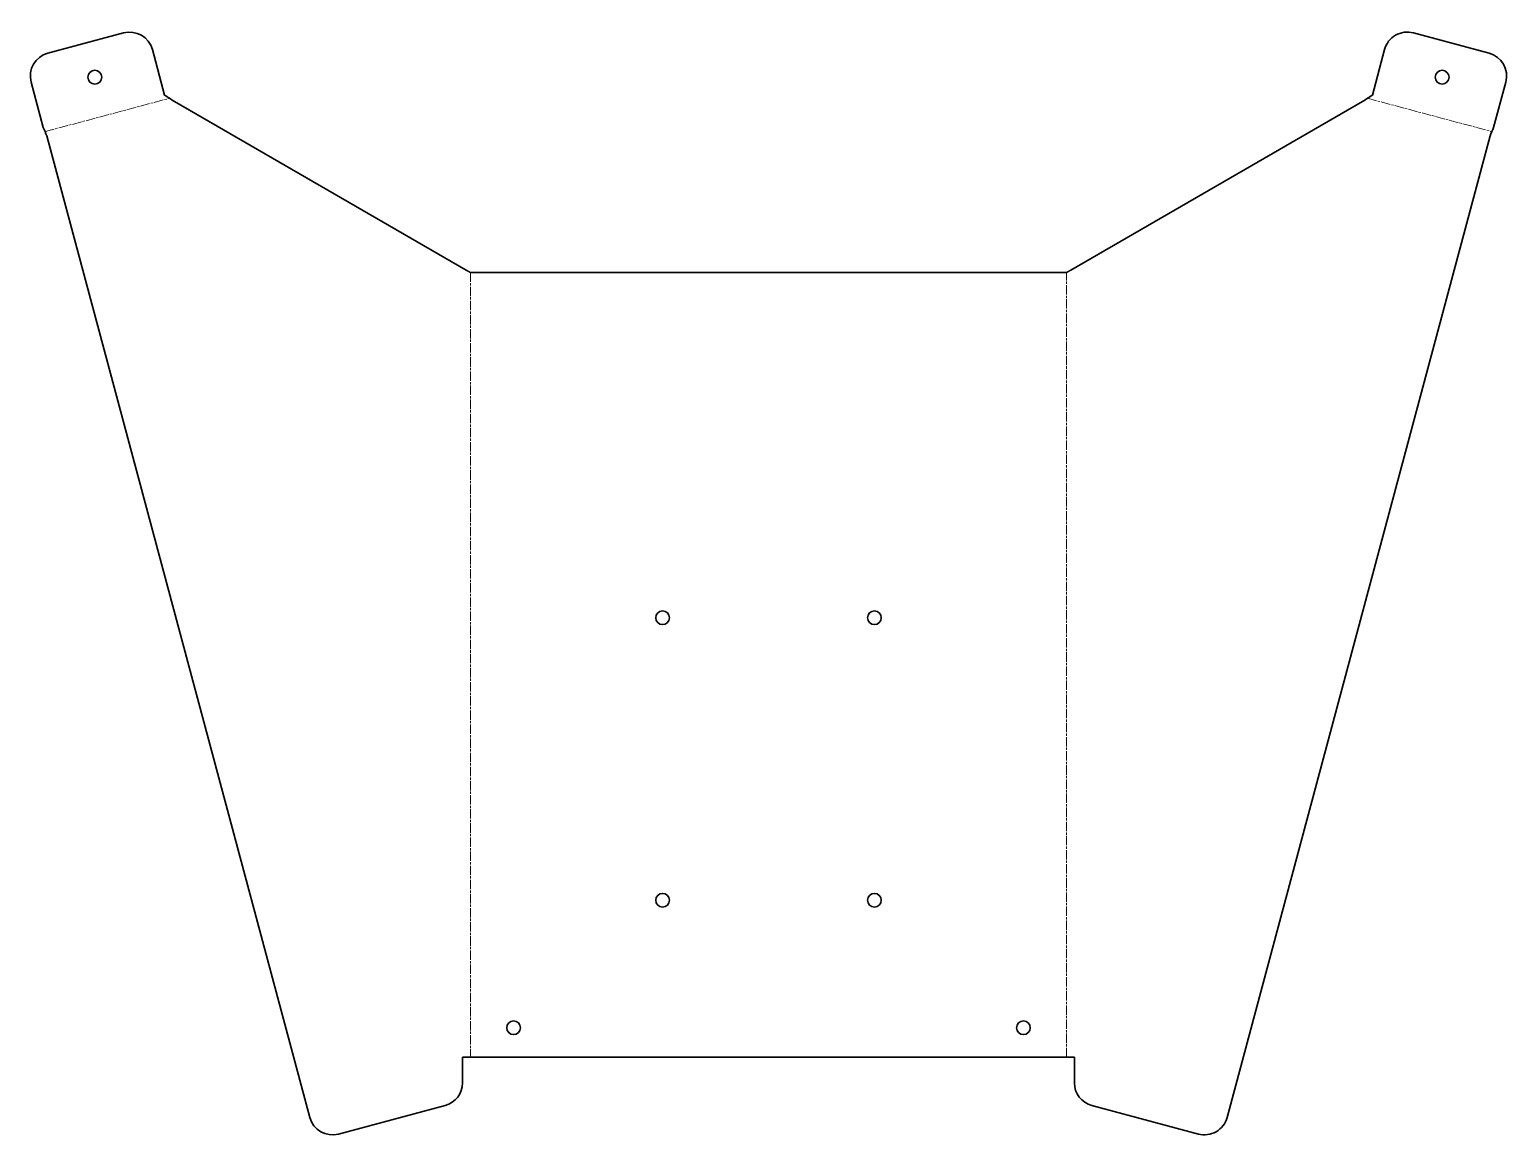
# Model space of a CAD drawing. Header units: inches. Extents: x 0 to 376, y -1 to 282.
import ezdxf

# ---------------------------------------------------------------- set-up
doc = ezdxf.new("R2010")
doc.units = ezdxf.units.IN
doc.header["$MEASUREMENT"] = 0
doc.linetypes.add('Chain', pattern=[13.68, 9.12, -1.14, 2.28, -1.14])
doc.layers.add('SIMUMAK Bend Centerline (ISO)', color=7, linetype='Chain', lineweight=9)
doc.layers.add('SIMUMAK Visible (ISO)', color=7, linetype='Continuous', lineweight=35)

# ---------------------------------------------------------------- blocks, each defined once
blk = doc.blocks.new('CD-INJOY-30-CCY01_Sheet_2_CD-INJOY-30-CCY01')
at = {"layer": 'SIMUMAK Bend Centerline (ISO)', "ltscale": 0.263158}
for p, q in [((-153.86, 100.05), (-122.14, 108.55)), ((183.36, 108.55), (215.08, 100.05)), ((-45.39, 64.13), (-45.39, -135.87)), ((106.61, -135.87), (106.61, 64.13))]:
    blk.add_line(p, q, dxfattribs=at)
at = {"layer": 'SIMUMAK Visible (ISO)'}
for p, q in [((-133.85, 125.21), (-153.17, 120.04)), ((214.39, 120.04), (195.08, 125.21)), ((-123.4, 109.38), (-126.51, 120.97)), ((184.62, 109.38), (187.73, 120.97)), ((-154.31, 101.1), (-157.41, 112.69)), ((215.53, 101.1), (218.64, 112.69)), ((-120.88, 107.71), (-46.52, 64.78)), ((107.74, 64.78), (182.1, 107.71)), ((-153.41, 99), (-86.36, -151.24)), ((147.58, -151.24), (214.63, 99)), ((106.61, 64.13), (-45.39, 64.13)), ((-47.39, -135.87), (108.61, -135.87)), ((-47.39, -142.4), (-47.39, -135.87)), ((108.61, -135.87), (108.61, -142.4)), ((-79.01, -155.48), (-51.84, -148.2)), ((113.06, -148.2), (140.23, -155.48))]:
    blk.add_line(p, q, dxfattribs=at)
for centre in [(-141.18, 113.93), (202.4, 113.93), (3.61, -23.87), (57.61, -23.87), (3.61, -95.87), (57.61, -95.87), (-34.39, -128.37), (95.61, -128.37)]:
    blk.add_circle(centre, 1.75, dxfattribs=at)
at = {"layer": 'SIMUMAK Visible (ISO)', "extrusion": (0, 0, -1)}
for centre, start, end in [((132.3, 119.42), 75, 165), ((-193.52, 119.42), 15, 105), ((151.62, 114.24), 345, 75), ((-212.84, 114.24), 105, 195), ((53.39, -142.4), 180, 255), ((-114.61, -142.4), 285, 360), ((80.56, -149.68), 255, 345), ((-141.78, -149.68), 195, 285)]:
    blk.add_arc(centre, 6, start, end, dxfattribs=at)
at = {"layer": 'SIMUMAK Visible (ISO)'}
for points in [[(-120.88, 107.71), (-121.72, 108.27), (-122.56, 108.82), (-123.4, 109.38)], [(182.1, 107.71), (182.94, 108.27), (183.78, 108.82), (184.62, 109.38)], [(-153.41, 99), (-153.71, 99.7), (-154.01, 100.4), (-154.31, 101.1)], [(214.63, 99), (214.93, 99.7), (215.23, 100.4), (215.53, 101.1)]]:
    blk.add_open_spline(points, degree=3, dxfattribs=at)
for points in [[(-45.39, 64.13), (-45.42, 64.14), (-45.44, 64.16), (-45.47, 64.17), (-45.5, 64.19), (-45.52, 64.2), (-45.55, 64.22), (-45.58, 64.23), (-45.6, 64.25), (-45.63, 64.27), (-45.66, 64.28), (-45.69, 64.3), (-45.71, 64.31), (-45.74, 64.33), (-45.77, 64.34), (-45.79, 64.36), (-45.82, 64.37), (-45.85, 64.39), (-45.87, 64.41), (-45.93, 64.44), (-45.98, 64.47), (-46.04, 64.5), (-46.06, 64.51), (-46.09, 64.53), (-46.12, 64.55), (-46.14, 64.56), (-46.17, 64.58), (-46.2, 64.59), (-46.22, 64.61), (-46.25, 64.62), (-46.28, 64.64), (-46.3, 64.65), (-46.33, 64.67), (-46.36, 64.69), (-46.39, 64.7), (-46.41, 64.72), (-46.44, 64.73), (-46.47, 64.75), (-46.49, 64.76), (-46.52, 64.78)], [(107.74, 64.78), (107.71, 64.76), (107.69, 64.75), (107.66, 64.73), (107.63, 64.72), (107.61, 64.7), (107.58, 64.69), (107.55, 64.67), (107.53, 64.65), (107.5, 64.64), (107.47, 64.62), (107.45, 64.61), (107.42, 64.59), (107.39, 64.58), (107.36, 64.56), (107.34, 64.55), (107.31, 64.53), (107.28, 64.51), (107.26, 64.5), (107.2, 64.47), (107.15, 64.44), (107.1, 64.41), (107.07, 64.39), (107.04, 64.37), (107.01, 64.36), (106.99, 64.34), (106.96, 64.33), (106.93, 64.31), (106.91, 64.3), (106.88, 64.28), (106.85, 64.27), (106.83, 64.25), (106.8, 64.23), (106.77, 64.22), (106.75, 64.2), (106.72, 64.19), (106.69, 64.17), (106.66, 64.16), (106.64, 64.14), (106.61, 64.13)]]:
    blk.add_open_spline(points, degree=3, knots=[0, 0, 0, 0, 0.0121659, 0.0121659, 0.0121659, 0.0243557, 0.0243557, 0.0243557, 0.0365596, 0.0365596, 0.0365596, 0.0487682, 0.0487682, 0.0487682, 0.0609722, 0.0609722, 0.0609722, 0.0731619, 0.0731619, 0.0731619, 0.0974937, 0.0974937, 0.0974937, 0.1096835, 0.1096835, 0.1096835, 0.1218874, 0.1218874, 0.1218874, 0.134096, 0.134096, 0.134096, 0.1463, 0.1463, 0.1463, 0.1584897, 0.1584897, 0.1584897, 0.1706556, 0.1706556, 0.1706556, 0.1706556], dxfattribs=at)

msp = doc.modelspace()

# ---------------------------------------------------------------- block references
msp.add_blockref('CD-INJOY-30-CCY01_Sheet_2_CD-INJOY-30-CCY01', (157.41, 155.48))

doc.saveas('drawing.dxf')
